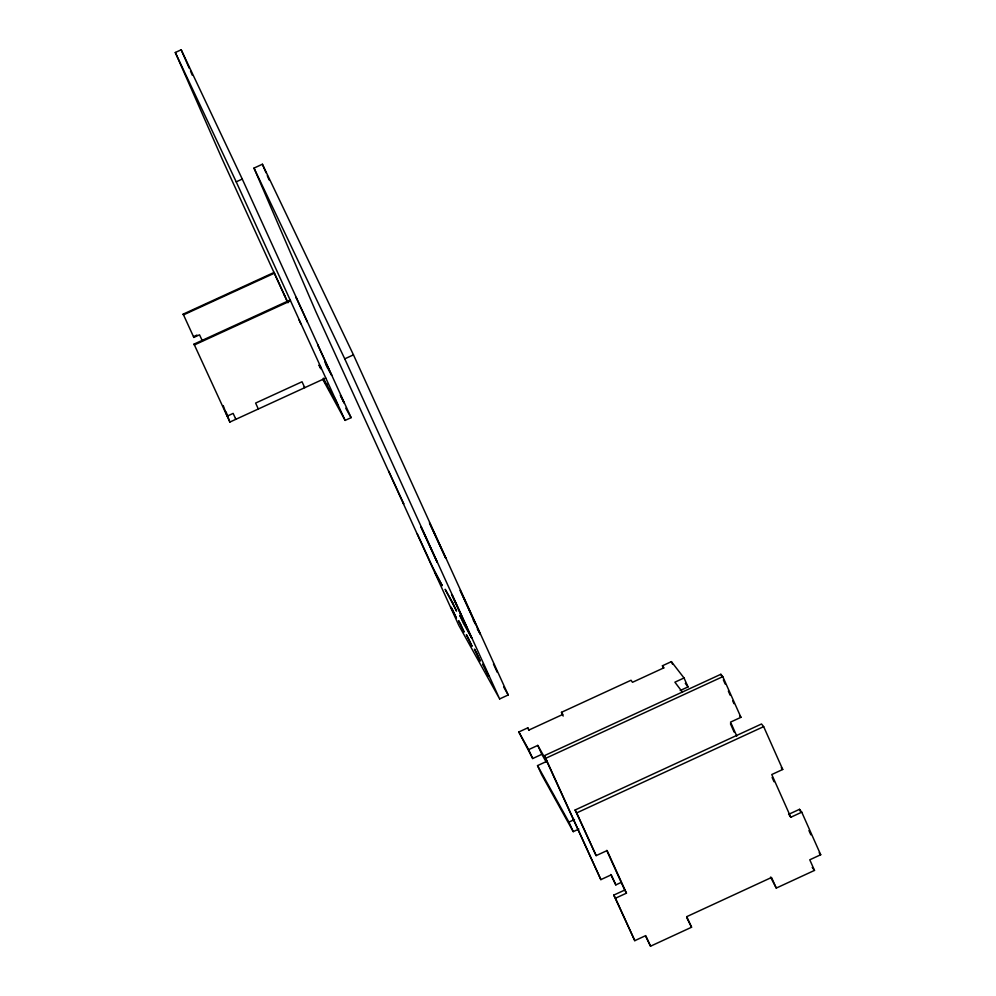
<?xml version="1.0" encoding="UTF-8"?>
<svg xmlns="http://www.w3.org/2000/svg" width="996" height="996" viewBox="0 0 996 996"><rect width="100%" height="100%" fill="white"/><g stroke="black" fill="none" stroke-linecap="round" stroke-linejoin="round"><path stroke-width="1.49" d="M626.459 893.151L624.704 890.075L613.76 895.118L615.503 898.218L626.459 893.151L607.124 850.559L596.143 855.626L575.09 810.009L761.504 723.992L763.658 726.619L782.732 769.472L771.763 774.539L790.812 817.243L801.755 812.188L820.704 854.742L809.773 859.797L814.504 870.404L776.27 888.083L770.543 877.09M613.76 895.118L634.788 940.672L645.732 935.605L650.537 946.2L691.56 927.239L686.767 916.644L771.527 877.476L776.27 888.083M499.631 698.931L508.209 694.971L353.456 354.85L262.396 164.24L253.992 168.087L315.993 311.96L458.82 625.364L499.631 698.931L344.753 358.846L253.992 168.087M546.393 762.351L541.836 754.321L532.698 758.541L518.829 731.973L527.805 727.839L529.038 729.993L562.777 714.443L561.483 712.314L631.028 680.256L632.497 682.297L663.958 667.793L662.427 665.776L671.391 661.643L684.028 677.977L688.024 686.916L680.193 690.514M518.829 731.973L528.639 749.627L537.79 745.406L546.816 761.33L537.529 765.613L541.65 774.676L573.248 831.648L578.863 829.058M684.028 677.977L674.89 682.185L682.422 692.108M621.367 882.332L615.814 884.896L611.245 874.837L600.874 879.63L544.252 755.727L720.855 674.292L722.785 676.645L740.937 717.319L730.541 722.112L736.779 736.094M544.252 755.727L545.708 758.305L722.785 676.645M575.09 810.009L576.721 812.885L763.658 726.619M537.529 765.613L568.903 822.098L574.518 819.509M788.583 814.367L799.502 809.325L801.755 812.188M242.265 179.068L181.185 49.8L175.296 52.489L236.214 181.832L242.265 179.068L351.102 417.648L345.126 420.399L322.903 379.588M183.177 314.126L274.062 272.456L274.473 273.165L183.451 314.898L183.177 314.126L193.834 337.42L199.524 334.818L202.462 341.043M196.959 335.067L193.548 336.623L193.834 337.42M194.021 344.118L290.01 300.095L290.471 300.879L194.332 344.977L194.021 344.118L229.877 422.055L325.704 378.057M344.753 358.846L353.456 354.85M739.617 715.676L740.937 717.319M781.275 767.642L782.732 769.472M819.173 852.763L820.704 854.742M789.33 815.326L790.812 817.243M685.298 683.38L688.024 686.916M812.226 867.392L814.504 870.404M691.56 927.239L686.63 917.465M296.472 298.128L296.011 297.343L307.328 321.932L306.855 321.11M429.438 522.813L445.822 558.32L430.073 524.22M318.172 345.687L317.674 344.828L331.693 375.318L328.282 369.379M388.664 471.033L403.778 503.852L402.944 502.395M324.933 362.332L328.991 369.392M473.299 620.209L475.478 623.994L460.177 590.354L480.358 634.253L477.308 628.937M284.346 294.978L284.769 295.725M417.212 533.669L432.314 566.463L442.249 585.623L434.978 572.663M345.761 408.198L351.102 417.648M503.69 686.979L508.209 694.971M615.814 884.896L610.76 874.476M650.537 946.2L645.719 936.377M321.098 368.769L319.006 365.046L320.612 368.557M327.31 385.228L326.315 383.448L329.937 390.98L328.941 389.187M331.332 392.449L330.323 390.619L333.984 398.263L332.963 396.433M304.266 386.759L304.751 387.681L302.037 381.767L255.611 403.069L258.325 408.995M568.903 822.098L573.248 831.648M493.468 664.008L497.265 672.35M528.639 749.627L532.698 758.541M325.991 364.673L327.597 368.184M236.214 181.832L345.126 420.399M298.949 319.666L300.867 323.862M319.953 365.681L321.222 368.458M323.376 378.181L325.978 383.858L323.451 378.704M274.062 272.456L287.981 302.759M287.558 302.211L222.033 158.7L175.296 52.489M561.483 712.314L563.176 716.062M606.701 850.422L624.704 890.075M576.721 812.885L596.143 855.626M615.503 898.218L634.788 940.672M545.708 758.305L600.874 879.63M537.79 745.406L541.836 754.321M527.805 727.839L528.951 730.342M671.391 661.643L672.512 664.145M662.427 665.776L663.548 668.279M799.502 809.325L800.759 812.151M808.951 830.552L810.844 834.797M772.124 777.465L774.029 781.723M720.855 674.292L722.112 677.081M723.357 679.882L725.225 684.078M728.35 691.075L730.217 695.27M732.72 700.873L733.965 703.662M730.466 723.818L734.201 732.185M181.185 49.8L189.252 68.226M190.497 71.052L192.353 75.31M262.396 164.24L266.057 172.794M267.277 175.645L269.107 179.927M235.492 418.332L235.865 419.304L233.139 413.39L227.15 416.141L223.229 405.621M226.104 411.958L229.877 422.055M421.769 528.403L420.822 526.772L437.207 562.292L421.769 528.403M341.416 397.105L340.358 395.238L344.106 402.994L341.416 397.105M452.595 596.081L451.586 594.313L466.9 627.941L459.766 615.242L463.526 623.521L471.78 638.199L452.595 596.081M452.831 602.929L445.15 589.283L456.542 611.083L452.831 602.929M335.453 399.844L334.419 397.977L338.142 405.721L335.453 399.844M452.869 610.448L451.001 607.099L456.442 618.267L452.869 610.448M460.488 624.106L458.558 620.645L464.111 632.062L460.488 624.106M468.357 638.224L466.365 634.651L472.042 646.304L468.357 638.224M476.499 652.828L474.445 649.131L480.246 661.045L476.499 652.828M484.928 667.943L482.786 664.108L488.725 676.284L484.928 667.943"/></g></svg>
